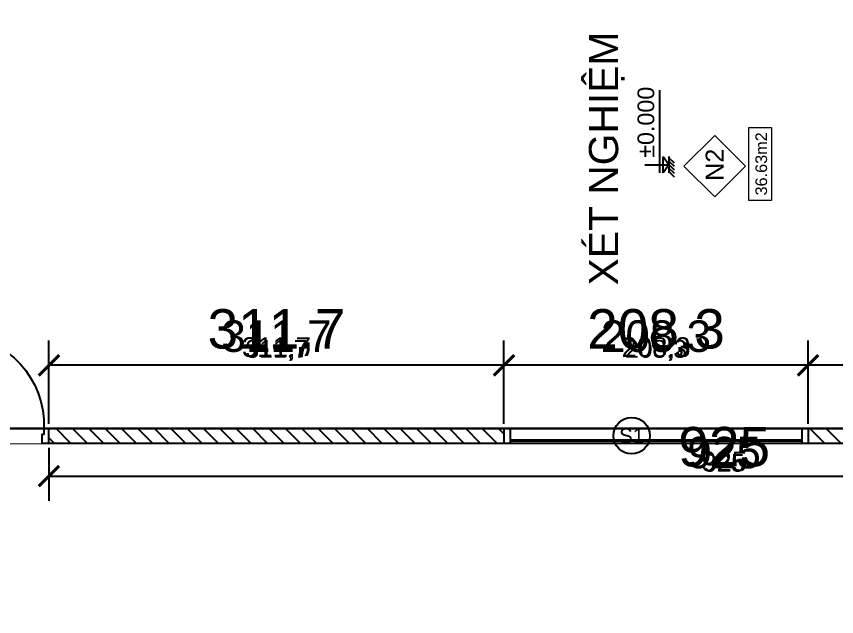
# Model space of a CAD drawing. Header units: millimetres. Extents: x -26398 to 135532, y -376633 to 43268.
# Drawn here: x 16742 to 17304, y -358200 to -357789 of the extents above; entities that cross this region are included whole.
import ezdxf
from ezdxf.enums import TextEntityAlignment as Align

# ---------------------------------------------------------------- set-up
doc = ezdxf.new("R2010")
doc.units = ezdxf.units.MM
for name, color, linetype in [('A-Door', 150, 'Continuous'), ('A5-KICHTHUOC', 251, 'Continuous'), ('cửa', 152, 'Continuous'), ('DIM', 7, 'Continuous'), ('DIM @ 10', 7, 'Continuous'), ('DIM @ 4.5', 7, 'Continuous'), ('DIM @ 5', 7, 'Continuous'), ('DIM @ 8', 7, 'Continuous'), ('NT', 1, 'Continuous'), ('TƯỜNG', 52, 'Continuous')]:
    doc.layers.add(name, color=color, linetype=linetype)
doc.layers.add('A6-GHICHU', color=147, linetype='Continuous', lineweight=20)
doc.styles.add('GHICHU35', font='', dxfattribs={"width": 0.9, "height": 350})
doc.styles.get("Standard").update_dxf_attribs({"font": 'arial.ttf'})
doc.styles.add('TUANH', font='')
doc.styles.get('GHICHU35').set_extended_font_data('VNI-Helve')
doc.styles.get('TUANH').set_extended_font_data('VNI-Helve-Condense', bold=True)
doc.dimstyles.new('SCALE dimmatbang', dxfattribs={"dimscale": 70, "dimtxt": 2.7, "dimasz": 1.4, "dimexe": 1.7, "dimexo": 0.7, "dimtad": 1, "dimtoh": 1, "dimdec": 1, "dimtxsty": 'Standard', "dimblk": 'ARCHTICK', "dimcen": 2.5, "dimclrd": 1, "dimclre": 256, "dimadec": 0, "dimazin": 0, "dimtfac": 1, "dimtdec": 1, "dimtmove": 0, "dimatfit": 3, "dimfxl": 1, "dimarcsym": 0})

# ---------------------------------------------------------------- blocks, each defined once
blk = doc.blocks.new('A$C7DB75F4D')
at = {"layer": 'A-Door'}
for points in [[(625, 740), (625, 660), (665, 660), (665, 740)], [(625, 180), (625, 660), (665, 660), (665, 180)], [(625, 100), (625, 180), (665, 180), (665, 100)], [(35, 100), (35, 60), (50, 60), (50, 50), (50, 0), (0, 0), (0, 100)], [(665, 100), (700, 100), (700, 0), (650, 0), (650, 50), (650, 60), (665, 60)]]:
    blk.add_lwpolyline(points, close=True, dxfattribs=at)
at = {"layer": 'NT', "color": 1}
blk.add_arc((650, 125), 615.5, 92.3278, 182.3278, dxfattribs=at)
blk = doc.blocks.new('CUA (D4)')
blk.add_wipeout([(111639.8, -24571.4), (111640.9, -25321.4), (111742.5, -25321.4), (111742.5, -24571.4)]).dxf.layer = 'TƯỜNG'
blk.add_lwpolyline([(111742.5, -24571.4), (111742.5, -24621.4), (111642.5, -24621.4), (111642.5, -24571.4)], close=True)
at = {"layer": 'cửa', "xscale": -1, "rotation": 270}
blk.add_blockref('A$C7DB75F4D', (111642.5, -25321.4), dxfattribs=at)
blk = doc.blocks.new('1-cote nen')
for p, q in [((-1.8, 267.2), (-1.8, 0)), ((-91.4, 101.9), (827.5, 101.9)), ((-1.8, 0), (-91.4, 62.9)), ((-91.4, 62.9), (87.7, 62.9)), ((89.6, 0), (-91.4, 0)), ((-1.8, 0), (87.7, 62.9)), ((-137.3, -60), (-77.3, 0)), ((-98.7, -60), (-38.7, 0)), ((-60, -60), (0, 0)), ((-21.3, -60), (38.7, 0)), ((17.3, -60), (77.3, 0))]:
    blk.add_line(p, q)
at = {"ltscale": 50, "style": 'GHICHU35', "width": 0.9}
blk.add_attdef('%%P0.000', (75.5, 163.9), '', height=187.5, dxfattribs=at)
blk = doc.blocks.new('s1')
blk.add_wipeout([(90168.7, -108046.2), (90168.7, -108146.2), (92252, -108146.2), (92252, -108046.2)]).dxf.layer = 'TƯỜNG'
for p, q in [((90168.7, -108046.2), (92252, -108046.2)), ((90168.7, -108146.2), (90168.7, -108046.2)), ((90210.3, -108146.2), (90210.3, -108046.2)), ((92210.3, -108146.2), (92210.3, -108046.2)), ((92252, -108146.2), (92252, -108046.2)), ((90168.7, -108146.2), (92252, -108146.2))]:
    blk.add_line(p, q)
at = {"color": 4}
blk.add_lwpolyline([(90210.3, -108061.2), (92210.3, -108061.2), (92210.3, -108066.2), (90210.3, -108066.2)], close=True, dxfattribs=at)
blk = doc.blocks.new('_ArchTick')
at = {"color": 0, "linetype": 'ByBlock', "const_width": 0.15}
blk.add_lwpolyline([(-0.5, -0.5), (0.5, 0.5)], dxfattribs=at)
blk = doc.blocks.new('*D8760')
at = {"layer": 'DEFPOINTS', "color": 0, "transparency": 16777216}
for p in [(15779.6, -358071), (18635.46, -358071), (18635.46, -358071)]:
    blk.add_point(p, dxfattribs=at)
at = {"layer": 'DIM', "color": 1, "lineweight": -2, "transparency": 16777216}
for p, q in [((18635.46, -358071), (18635.46, -358058.4)), ((18635.46, -358058.4), (18646.2, -358058.4)), ((18635.46, -358071), (18635.46, -358077.3))]:
    blk.add_line(p, q, dxfattribs=at)
at = {"layer": 'DIM', "lineweight": -2, "transparency": 16777216}
for p in [(15782.75, -358071), (18638.61, -358071)]:
    blk.add_line(p, (18643.11, -358071), dxfattribs=at)
at = {"layer": 'DIM', "color": 1, "lineweight": -2, "transparency": 16777216, "xscale": 6.3, "yscale": 6.3, "zscale": 6.3}
for rotation in [90, 270]:
    blk.add_blockref('_ArchTick', (18635.46, -358071), dxfattribs=dict(at, rotation=rotation))
at = {"layer": 'DIM', "color": 0, "transparency": 16777216, "insert": (18642.24, -358049.39), "char_height": 12.15, "attachment_point": 5}
blk.add_mtext('0', dxfattribs=at)
blk = doc.blocks.new('*D8761')
at = {"layer": 'DEFPOINTS', "color": 0, "transparency": 16777216}
for p in [(15779.6, -358071), (18635.46, -358071), (18635.46, -358071)]:
    blk.add_point(p, dxfattribs=at)
at = {"layer": 'DIM', "color": 1, "lineweight": -2, "transparency": 16777216}
for p, q in [((18635.46, -358071), (18635.46, -358043)), ((18635.46, -358043), (18659.32, -358043)), ((18635.46, -358071), (18635.46, -358085))]:
    blk.add_line(p, q, dxfattribs=at)
at = {"layer": 'DIM', "lineweight": -2, "transparency": 16777216}
for p in [(15786.6, -358071), (18642.46, -358071)]:
    blk.add_line(p, (18652.46, -358071), dxfattribs=at)
at = {"layer": 'DIM', "color": 1, "lineweight": -2, "transparency": 16777216, "xscale": 14, "yscale": 14, "zscale": 14}
for rotation in [90, 270]:
    blk.add_blockref('_ArchTick', (18635.46, -358071), dxfattribs=dict(at, rotation=rotation))
at = {"layer": 'DIM', "color": 0, "transparency": 16777216, "insert": (18650.52, -358022.97), "char_height": 27, "attachment_point": 5}
blk.add_mtext('0', dxfattribs=at)
blk = doc.blocks.new('*D8762')
at = {"layer": 'DEFPOINTS', "color": 0, "transparency": 16777216}
for p in [(15779.6, -358071), (18635.46, -358071), (18635.46, -358071)]:
    blk.add_point(p, dxfattribs=at)
at = {"layer": 'DIM', "color": 1, "lineweight": -2, "transparency": 16777216}
for p, q in [((18635.46, -358071), (18635.46, -358048.6)), ((18635.46, -358048.6), (18654.55, -358048.6)), ((18635.46, -358071), (18635.46, -358082.2))]:
    blk.add_line(p, q, dxfattribs=at)
at = {"layer": 'DIM', "lineweight": -2, "transparency": 16777216}
for p in [(15785.2, -358071), (18641.06, -358071)]:
    blk.add_line(p, (18649.06, -358071), dxfattribs=at)
at = {"layer": 'DIM', "color": 1, "lineweight": -2, "transparency": 16777216, "xscale": 11.2, "yscale": 11.2, "zscale": 11.2}
for rotation in [90, 270]:
    blk.add_blockref('_ArchTick', (18635.46, -358071), dxfattribs=dict(at, rotation=rotation))
at = {"layer": 'DIM', "color": 0, "transparency": 16777216, "insert": (18647.51, -358032.57), "char_height": 21.6, "attachment_point": 5}
blk.add_mtext('0', dxfattribs=at)
blk = doc.blocks.new('*D8763')
at = {"layer": 'DEFPOINTS', "color": 0, "transparency": 16777216}
for p in [(15779.6, -358071), (18635.46, -358071), (18635.46, -358071)]:
    blk.add_point(p, dxfattribs=at)
at = {"layer": 'DIM', "color": 1, "lineweight": -2, "transparency": 16777216}
for p, q in [((18635.46, -358071), (18635.46, -358057)), ((18635.46, -358057), (18647.39, -358057)), ((18635.46, -358071), (18635.46, -358078))]:
    blk.add_line(p, q, dxfattribs=at)
at = {"layer": 'DIM', "lineweight": -2, "transparency": 16777216}
for p in [(15783.1, -358071), (18638.96, -358071)]:
    blk.add_line(p, (18643.96, -358071), dxfattribs=at)
at = {"layer": 'DIM', "color": 1, "lineweight": -2, "transparency": 16777216, "xscale": 7, "yscale": 7, "zscale": 7}
for rotation in [90, 270]:
    blk.add_blockref('_ArchTick', (18635.46, -358071), dxfattribs=dict(at, rotation=rotation))
at = {"layer": 'DIM', "color": 0, "transparency": 16777216, "insert": (18642.99, -358046.98), "char_height": 13.5, "attachment_point": 5}
blk.add_mtext('0', dxfattribs=at)
blk = doc.blocks.new('*D8712')
at = {"layer": 'DEFPOINTS', "color": 0, "transparency": 16777216}
for p in [(16764.6, -358081), (17689.6, -358081), (17689.6, -358103.66)]:
    blk.add_point(p, dxfattribs=at)
at = {"layer": 'DIM', "lineweight": -2, "transparency": 16777216}
for p, q in [((16764.6, -358084.15), (16764.6, -358111.31)), ((17689.6, -358084.15), (17689.6, -358111.31))]:
    blk.add_line(p, q, dxfattribs=at)
at = {"layer": 'DIM', "color": 1, "lineweight": -2, "transparency": 16777216}
blk.add_line((16764.6, -358103.66), (17689.6, -358103.66), dxfattribs=at)
at = {"layer": 'DIM', "color": 1, "lineweight": -2, "transparency": 16777216, "xscale": 6.3, "yscale": 6.3, "zscale": 6.3, "rotation": 180}
blk.add_blockref('_ArchTick', (16764.6, -358103.66), dxfattribs=at)
at = {"layer": 'DIM', "color": 1, "lineweight": -2, "transparency": 16777216, "xscale": 6.3, "yscale": 6.3, "zscale": 6.3}
blk.add_blockref('_ArchTick', (17689.6, -358103.66), dxfattribs=at)
at = {"layer": 'DIM', "color": 0, "transparency": 16777216, "insert": (17227.1, -358094.65), "char_height": 12.15, "attachment_point": 5}
blk.add_mtext('925', dxfattribs=at)
blk = doc.blocks.new('*D8713')
at = {"layer": 'DEFPOINTS', "color": 0, "transparency": 16777216}
for p in [(16764.6, -358081), (17689.6, -358081), (17689.6, -358103.66)]:
    blk.add_point(p, dxfattribs=at)
at = {"layer": 'DIM', "lineweight": -2, "transparency": 16777216}
for p, q in [((16764.6, -358088), (16764.6, -358120.66)), ((17689.6, -358088), (17689.6, -358120.66))]:
    blk.add_line(p, q, dxfattribs=at)
at = {"layer": 'DIM', "color": 1, "lineweight": -2, "transparency": 16777216}
blk.add_line((16764.6, -358103.66), (17689.6, -358103.66), dxfattribs=at)
at = {"layer": 'DIM', "color": 1, "lineweight": -2, "transparency": 16777216, "xscale": 14, "yscale": 14, "zscale": 14, "rotation": 180}
blk.add_blockref('_ArchTick', (16764.6, -358103.66), dxfattribs=at)
at = {"layer": 'DIM', "color": 1, "lineweight": -2, "transparency": 16777216, "xscale": 14, "yscale": 14, "zscale": 14}
blk.add_blockref('_ArchTick', (17689.6, -358103.66), dxfattribs=at)
at = {"layer": 'DIM', "color": 0, "transparency": 16777216, "insert": (17227.1, -358083.63), "char_height": 27, "attachment_point": 5}
blk.add_mtext('925', dxfattribs=at)
blk = doc.blocks.new('*D8714')
at = {"layer": 'DEFPOINTS', "color": 0, "transparency": 16777216}
for p in [(16764.6, -358081), (17689.6, -358081), (17689.6, -358103.66)]:
    blk.add_point(p, dxfattribs=at)
at = {"layer": 'DIM', "lineweight": -2, "transparency": 16777216}
for p, q in [((16764.6, -358086.6), (16764.6, -358117.26)), ((17689.6, -358086.6), (17689.6, -358117.26))]:
    blk.add_line(p, q, dxfattribs=at)
at = {"layer": 'DIM', "color": 1, "lineweight": -2, "transparency": 16777216}
blk.add_line((16764.6, -358103.66), (17689.6, -358103.66), dxfattribs=at)
at = {"layer": 'DIM', "color": 1, "lineweight": -2, "transparency": 16777216, "xscale": 11.2, "yscale": 11.2, "zscale": 11.2, "rotation": 180}
blk.add_blockref('_ArchTick', (16764.6, -358103.66), dxfattribs=at)
at = {"layer": 'DIM', "color": 1, "lineweight": -2, "transparency": 16777216, "xscale": 11.2, "yscale": 11.2, "zscale": 11.2}
blk.add_blockref('_ArchTick', (17689.6, -358103.66), dxfattribs=at)
at = {"layer": 'DIM', "color": 0, "transparency": 16777216, "insert": (17227.1, -358087.64), "char_height": 21.6, "attachment_point": 5}
blk.add_mtext('925', dxfattribs=at)
blk = doc.blocks.new('*D8715')
at = {"layer": 'DEFPOINTS', "color": 0, "transparency": 16777216}
for p in [(16764.6, -358081), (17689.6, -358081), (17689.6, -358103.66)]:
    blk.add_point(p, dxfattribs=at)
at = {"layer": 'DIM', "lineweight": -2, "transparency": 16777216}
for p, q in [((16764.6, -358084.5), (16764.6, -358112.16)), ((17689.6, -358084.5), (17689.6, -358112.16))]:
    blk.add_line(p, q, dxfattribs=at)
at = {"layer": 'DIM', "color": 1, "lineweight": -2, "transparency": 16777216}
blk.add_line((16764.6, -358103.66), (17689.6, -358103.66), dxfattribs=at)
at = {"layer": 'DIM', "color": 1, "lineweight": -2, "transparency": 16777216, "xscale": 7, "yscale": 7, "zscale": 7, "rotation": 180}
blk.add_blockref('_ArchTick', (16764.6, -358103.66), dxfattribs=at)
at = {"layer": 'DIM', "color": 1, "lineweight": -2, "transparency": 16777216, "xscale": 7, "yscale": 7, "zscale": 7}
blk.add_blockref('_ArchTick', (17689.6, -358103.66), dxfattribs=at)
at = {"layer": 'DIM', "color": 0, "transparency": 16777216, "insert": (17227.1, -358093.65), "char_height": 13.5, "attachment_point": 5}
blk.add_mtext('925', dxfattribs=at)
blk = doc.blocks.new('*D8736')
at = {"layer": 'DEFPOINTS', "color": 0, "transparency": 16777216}
for p in [(17284.6, -358027.72), (17284.6, -358071), (17679.6, -358071)]:
    blk.add_point(p, dxfattribs=at)
at = {"layer": 'DIM', "lineweight": -2, "transparency": 16777216}
for p, q in [((17284.6, -358067.85), (17284.6, -358020.07)), ((17679.6, -358067.85), (17679.6, -358020.07))]:
    blk.add_line(p, q, dxfattribs=at)
at = {"layer": 'DIM', "color": 1, "lineweight": -2, "transparency": 16777216}
blk.add_line((17679.6, -358027.72), (17284.6, -358027.72), dxfattribs=at)
at = {"layer": 'DIM', "color": 1, "lineweight": -2, "transparency": 16777216, "xscale": 6.3, "yscale": 6.3, "zscale": 6.3, "rotation": 180}
blk.add_blockref('_ArchTick', (17284.6, -358027.72), dxfattribs=at)
at = {"layer": 'DIM', "color": 1, "lineweight": -2, "transparency": 16777216, "xscale": 6.3, "yscale": 6.3, "zscale": 6.3}
blk.add_blockref('_ArchTick', (17679.6, -358027.72), dxfattribs=at)
at = {"layer": 'DIM', "color": 0, "transparency": 16777216, "insert": (17482.1, -358018.7), "char_height": 12.15, "attachment_point": 5}
blk.add_mtext('395', dxfattribs=at)
blk = doc.blocks.new('*D8737')
at = {"layer": 'DEFPOINTS', "color": 0, "transparency": 16777216}
for p in [(17284.6, -358027.72), (17284.6, -358071), (17679.6, -358071)]:
    blk.add_point(p, dxfattribs=at)
at = {"layer": 'DIM', "lineweight": -2, "transparency": 16777216}
for p, q in [((17284.6, -358064), (17284.6, -358010.72)), ((17679.6, -358064), (17679.6, -358010.72))]:
    blk.add_line(p, q, dxfattribs=at)
at = {"layer": 'DIM', "color": 1, "lineweight": -2, "transparency": 16777216}
blk.add_line((17679.6, -358027.72), (17284.6, -358027.72), dxfattribs=at)
at = {"layer": 'DIM', "color": 1, "lineweight": -2, "transparency": 16777216, "xscale": 14, "yscale": 14, "zscale": 14, "rotation": 180}
blk.add_blockref('_ArchTick', (17284.6, -358027.72), dxfattribs=at)
at = {"layer": 'DIM', "color": 1, "lineweight": -2, "transparency": 16777216, "xscale": 14, "yscale": 14, "zscale": 14}
blk.add_blockref('_ArchTick', (17679.6, -358027.72), dxfattribs=at)
at = {"layer": 'DIM', "color": 0, "transparency": 16777216, "insert": (17482.1, -358007.67), "char_height": 27, "attachment_point": 5}
blk.add_mtext('395', dxfattribs=at)
blk = doc.blocks.new('*D8738')
at = {"layer": 'DEFPOINTS', "color": 0, "transparency": 16777216}
for p in [(17284.6, -358027.72), (17284.6, -358071), (17679.6, -358071)]:
    blk.add_point(p, dxfattribs=at)
at = {"layer": 'DIM', "lineweight": -2, "transparency": 16777216}
for p, q in [((17284.6, -358065.4), (17284.6, -358014.12)), ((17679.6, -358065.4), (17679.6, -358014.12))]:
    blk.add_line(p, q, dxfattribs=at)
at = {"layer": 'DIM', "color": 1, "lineweight": -2, "transparency": 16777216}
blk.add_line((17679.6, -358027.72), (17284.6, -358027.72), dxfattribs=at)
at = {"layer": 'DIM', "color": 1, "lineweight": -2, "transparency": 16777216, "xscale": 11.2, "yscale": 11.2, "zscale": 11.2, "rotation": 180}
blk.add_blockref('_ArchTick', (17284.6, -358027.72), dxfattribs=at)
at = {"layer": 'DIM', "color": 1, "lineweight": -2, "transparency": 16777216, "xscale": 11.2, "yscale": 11.2, "zscale": 11.2}
blk.add_blockref('_ArchTick', (17679.6, -358027.72), dxfattribs=at)
at = {"layer": 'DIM', "color": 0, "transparency": 16777216, "insert": (17482.1, -358011.68), "char_height": 21.6, "attachment_point": 5}
blk.add_mtext('395', dxfattribs=at)
blk = doc.blocks.new('*D8739')
at = {"layer": 'DEFPOINTS', "color": 0, "transparency": 16777216}
for p in [(17284.6, -358027.72), (17284.6, -358071), (17679.6, -358071)]:
    blk.add_point(p, dxfattribs=at)
at = {"layer": 'DIM', "lineweight": -2, "transparency": 16777216}
for p, q in [((17284.6, -358067.5), (17284.6, -358019.22)), ((17679.6, -358067.5), (17679.6, -358019.22))]:
    blk.add_line(p, q, dxfattribs=at)
at = {"layer": 'DIM', "color": 1, "lineweight": -2, "transparency": 16777216}
blk.add_line((17679.6, -358027.72), (17284.6, -358027.72), dxfattribs=at)
at = {"layer": 'DIM', "color": 1, "lineweight": -2, "transparency": 16777216, "xscale": 7, "yscale": 7, "zscale": 7, "rotation": 180}
blk.add_blockref('_ArchTick', (17284.6, -358027.72), dxfattribs=at)
at = {"layer": 'DIM', "color": 1, "lineweight": -2, "transparency": 16777216, "xscale": 7, "yscale": 7, "zscale": 7}
blk.add_blockref('_ArchTick', (17679.6, -358027.72), dxfattribs=at)
at = {"layer": 'DIM', "color": 0, "transparency": 16777216, "insert": (17482.1, -358017.7), "char_height": 13.5, "attachment_point": 5}
blk.add_mtext('395', dxfattribs=at)
blk = doc.blocks.new('*D8740')
at = {"layer": 'DEFPOINTS', "color": 0, "transparency": 16777216}
for p in [(17076.26, -358027.72), (17076.26, -358071), (17284.6, -358071)]:
    blk.add_point(p, dxfattribs=at)
at = {"layer": 'DIM', "lineweight": -2, "transparency": 16777216}
for p, q in [((17076.26, -358067.85), (17076.26, -358020.07)), ((17284.6, -358067.85), (17284.6, -358020.07))]:
    blk.add_line(p, q, dxfattribs=at)
at = {"layer": 'DIM', "color": 1, "lineweight": -2, "transparency": 16777216}
blk.add_line((17284.6, -358027.72), (17076.26, -358027.72), dxfattribs=at)
at = {"layer": 'DIM', "color": 1, "lineweight": -2, "transparency": 16777216, "xscale": 6.3, "yscale": 6.3, "zscale": 6.3, "rotation": 180}
blk.add_blockref('_ArchTick', (17076.26, -358027.72), dxfattribs=at)
at = {"layer": 'DIM', "color": 1, "lineweight": -2, "transparency": 16777216, "xscale": 6.3, "yscale": 6.3, "zscale": 6.3}
blk.add_blockref('_ArchTick', (17284.6, -358027.72), dxfattribs=at)
at = {"layer": 'DIM', "color": 0, "transparency": 16777216, "insert": (17180.43, -358017.6), "char_height": 12.15, "attachment_point": 5}
blk.add_mtext('208,3', dxfattribs=at)
blk = doc.blocks.new('*D8741')
at = {"layer": 'DEFPOINTS', "color": 0, "transparency": 16777216}
for p in [(17076.26, -358027.72), (17076.26, -358071), (17284.6, -358071)]:
    blk.add_point(p, dxfattribs=at)
at = {"layer": 'DIM', "lineweight": -2, "transparency": 16777216}
for p, q in [((17076.26, -358064), (17076.26, -358010.72)), ((17284.6, -358064), (17284.6, -358010.72))]:
    blk.add_line(p, q, dxfattribs=at)
at = {"layer": 'DIM', "color": 1, "lineweight": -2, "transparency": 16777216}
blk.add_line((17284.6, -358027.72), (17076.26, -358027.72), dxfattribs=at)
at = {"layer": 'DIM', "color": 1, "lineweight": -2, "transparency": 16777216, "xscale": 14, "yscale": 14, "zscale": 14, "rotation": 180}
blk.add_blockref('_ArchTick', (17076.26, -358027.72), dxfattribs=at)
at = {"layer": 'DIM', "color": 1, "lineweight": -2, "transparency": 16777216, "xscale": 14, "yscale": 14, "zscale": 14}
blk.add_blockref('_ArchTick', (17284.6, -358027.72), dxfattribs=at)
at = {"layer": 'DIM', "color": 0, "transparency": 16777216, "insert": (17180.43, -358005.24), "char_height": 27, "attachment_point": 5}
blk.add_mtext('208,3', dxfattribs=at)
blk = doc.blocks.new('*D8742')
at = {"layer": 'DEFPOINTS', "color": 0, "transparency": 16777216}
for p in [(17076.26, -358027.72), (17076.26, -358071), (17284.6, -358071)]:
    blk.add_point(p, dxfattribs=at)
at = {"layer": 'DIM', "lineweight": -2, "transparency": 16777216}
for p, q in [((17076.26, -358065.4), (17076.26, -358014.12)), ((17284.6, -358065.4), (17284.6, -358014.12))]:
    blk.add_line(p, q, dxfattribs=at)
at = {"layer": 'DIM', "color": 1, "lineweight": -2, "transparency": 16777216}
blk.add_line((17284.6, -358027.72), (17076.26, -358027.72), dxfattribs=at)
at = {"layer": 'DIM', "color": 1, "lineweight": -2, "transparency": 16777216, "xscale": 11.2, "yscale": 11.2, "zscale": 11.2, "rotation": 180}
blk.add_blockref('_ArchTick', (17076.26, -358027.72), dxfattribs=at)
at = {"layer": 'DIM', "color": 1, "lineweight": -2, "transparency": 16777216, "xscale": 11.2, "yscale": 11.2, "zscale": 11.2}
blk.add_blockref('_ArchTick', (17284.6, -358027.72), dxfattribs=at)
at = {"layer": 'DIM', "color": 0, "transparency": 16777216, "insert": (17180.43, -358009.74), "char_height": 21.6, "attachment_point": 5}
blk.add_mtext('208,3', dxfattribs=at)
blk = doc.blocks.new('*D8743')
at = {"layer": 'DEFPOINTS', "color": 0, "transparency": 16777216}
for p in [(17076.26, -358027.72), (17076.26, -358071), (17284.6, -358071)]:
    blk.add_point(p, dxfattribs=at)
at = {"layer": 'DIM', "lineweight": -2, "transparency": 16777216}
for p, q in [((17076.26, -358067.5), (17076.26, -358019.22)), ((17284.6, -358067.5), (17284.6, -358019.22))]:
    blk.add_line(p, q, dxfattribs=at)
at = {"layer": 'DIM', "color": 1, "lineweight": -2, "transparency": 16777216}
blk.add_line((17284.6, -358027.72), (17076.26, -358027.72), dxfattribs=at)
at = {"layer": 'DIM', "color": 1, "lineweight": -2, "transparency": 16777216, "xscale": 7, "yscale": 7, "zscale": 7, "rotation": 180}
blk.add_blockref('_ArchTick', (17076.26, -358027.72), dxfattribs=at)
at = {"layer": 'DIM', "color": 1, "lineweight": -2, "transparency": 16777216, "xscale": 7, "yscale": 7, "zscale": 7}
blk.add_blockref('_ArchTick', (17284.6, -358027.72), dxfattribs=at)
at = {"layer": 'DIM', "color": 0, "transparency": 16777216, "insert": (17180.43, -358016.48), "char_height": 13.5, "attachment_point": 5}
blk.add_mtext('208,3', dxfattribs=at)
blk = doc.blocks.new('*D8744')
at = {"layer": 'DEFPOINTS', "color": 0, "transparency": 16777216}
for p in [(16764.6, -358027.72), (16764.6, -358071), (17076.26, -358071)]:
    blk.add_point(p, dxfattribs=at)
at = {"layer": 'DIM', "lineweight": -2, "transparency": 16777216}
for p, q in [((16764.6, -358067.85), (16764.6, -358020.07)), ((17076.26, -358067.85), (17076.26, -358020.07))]:
    blk.add_line(p, q, dxfattribs=at)
at = {"layer": 'DIM', "color": 1, "lineweight": -2, "transparency": 16777216}
blk.add_line((17076.26, -358027.72), (16764.6, -358027.72), dxfattribs=at)
at = {"layer": 'DIM', "color": 1, "lineweight": -2, "transparency": 16777216, "xscale": 6.3, "yscale": 6.3, "zscale": 6.3, "rotation": 180}
blk.add_blockref('_ArchTick', (16764.6, -358027.72), dxfattribs=at)
at = {"layer": 'DIM', "color": 1, "lineweight": -2, "transparency": 16777216, "xscale": 6.3, "yscale": 6.3, "zscale": 6.3}
blk.add_blockref('_ArchTick', (17076.26, -358027.72), dxfattribs=at)
at = {"layer": 'DIM', "color": 0, "transparency": 16777216, "insert": (16920.43, -358017.6), "char_height": 12.15, "attachment_point": 5}
blk.add_mtext('311,7', dxfattribs=at)
blk = doc.blocks.new('*D8745')
at = {"layer": 'DEFPOINTS', "color": 0, "transparency": 16777216}
for p in [(16764.6, -358027.72), (16764.6, -358071), (17076.26, -358071)]:
    blk.add_point(p, dxfattribs=at)
at = {"layer": 'DIM', "lineweight": -2, "transparency": 16777216}
for p, q in [((16764.6, -358064), (16764.6, -358010.72)), ((17076.26, -358064), (17076.26, -358010.72))]:
    blk.add_line(p, q, dxfattribs=at)
at = {"layer": 'DIM', "color": 1, "lineweight": -2, "transparency": 16777216}
blk.add_line((17076.26, -358027.72), (16764.6, -358027.72), dxfattribs=at)
at = {"layer": 'DIM', "color": 1, "lineweight": -2, "transparency": 16777216, "xscale": 14, "yscale": 14, "zscale": 14, "rotation": 180}
blk.add_blockref('_ArchTick', (16764.6, -358027.72), dxfattribs=at)
at = {"layer": 'DIM', "color": 1, "lineweight": -2, "transparency": 16777216, "xscale": 14, "yscale": 14, "zscale": 14}
blk.add_blockref('_ArchTick', (17076.26, -358027.72), dxfattribs=at)
at = {"layer": 'DIM', "color": 0, "transparency": 16777216, "insert": (16920.43, -358005.24), "char_height": 27, "attachment_point": 5}
blk.add_mtext('311,7', dxfattribs=at)
blk = doc.blocks.new('*D8746')
at = {"layer": 'DEFPOINTS', "color": 0, "transparency": 16777216}
for p in [(16764.6, -358027.72), (16764.6, -358071), (17076.26, -358071)]:
    blk.add_point(p, dxfattribs=at)
at = {"layer": 'DIM', "lineweight": -2, "transparency": 16777216}
for p, q in [((16764.6, -358065.4), (16764.6, -358014.12)), ((17076.26, -358065.4), (17076.26, -358014.12))]:
    blk.add_line(p, q, dxfattribs=at)
at = {"layer": 'DIM', "color": 1, "lineweight": -2, "transparency": 16777216}
blk.add_line((17076.26, -358027.72), (16764.6, -358027.72), dxfattribs=at)
at = {"layer": 'DIM', "color": 1, "lineweight": -2, "transparency": 16777216, "xscale": 11.2, "yscale": 11.2, "zscale": 11.2, "rotation": 180}
blk.add_blockref('_ArchTick', (16764.6, -358027.72), dxfattribs=at)
at = {"layer": 'DIM', "color": 1, "lineweight": -2, "transparency": 16777216, "xscale": 11.2, "yscale": 11.2, "zscale": 11.2}
blk.add_blockref('_ArchTick', (17076.26, -358027.72), dxfattribs=at)
at = {"layer": 'DIM', "color": 0, "transparency": 16777216, "insert": (16920.43, -358009.74), "char_height": 21.6, "attachment_point": 5}
blk.add_mtext('311,7', dxfattribs=at)
blk = doc.blocks.new('*D8747')
at = {"layer": 'DEFPOINTS', "color": 0, "transparency": 16777216}
for p in [(16764.6, -358027.72), (16764.6, -358071), (17076.26, -358071)]:
    blk.add_point(p, dxfattribs=at)
at = {"layer": 'DIM', "lineweight": -2, "transparency": 16777216}
for p, q in [((16764.6, -358067.5), (16764.6, -358019.22)), ((17076.26, -358067.5), (17076.26, -358019.22))]:
    blk.add_line(p, q, dxfattribs=at)
at = {"layer": 'DIM', "color": 1, "lineweight": -2, "transparency": 16777216}
blk.add_line((17076.26, -358027.72), (16764.6, -358027.72), dxfattribs=at)
at = {"layer": 'DIM', "color": 1, "lineweight": -2, "transparency": 16777216, "xscale": 7, "yscale": 7, "zscale": 7, "rotation": 180}
blk.add_blockref('_ArchTick', (16764.6, -358027.72), dxfattribs=at)
at = {"layer": 'DIM', "color": 1, "lineweight": -2, "transparency": 16777216, "xscale": 7, "yscale": 7, "zscale": 7}
blk.add_blockref('_ArchTick', (17076.26, -358027.72), dxfattribs=at)
at = {"layer": 'DIM', "color": 0, "transparency": 16777216, "insert": (16920.43, -358016.48), "char_height": 13.5, "attachment_point": 5}
blk.add_mtext('311,7', dxfattribs=at)
blk = doc.blocks.new('*U9394')
at = {"layer": 'DIM @ 10'}
dim = blk.add_linear_dim(base=(18635.46389575, -358071.00197312), p1=(18635.46389575, -358071.00197312), p2=(15779.59783149, -358071.00197312), angle=90, dimstyle='SCALE dimmatbang', override={"dimscale": 10, "dimtix": 0, "dimtofl": 1, "dimtmove": 0, "dimatfit": 3}, dxfattribs=at)
dim.commit()
dim.dimension.update_dxf_attribs({"geometry": '*D8761', "text_midpoint": (18650.51744281, -358022.96650245)})
at = {"layer": 'DIM @ 4.5'}
dim = blk.add_linear_dim(base=(18635.46389575, -358071.00197312), p1=(18635.46389575, -358071.00197312), p2=(15779.59783149, -358071.00197312), angle=90, dimstyle='SCALE dimmatbang', override={"dimscale": 4.5, "dimtix": 0, "dimtofl": 1, "dimtmove": 0, "dimatfit": 3}, dxfattribs=at)
dim.commit()
dim.dimension.update_dxf_attribs({"geometry": '*D8760', "text_midpoint": (18642.23799193, -358049.38601132)})
at = {"layer": 'DIM @ 5'}
dim = blk.add_linear_dim(base=(18635.46389575, -358071.00197312), p1=(18635.46389575, -358071.00197312), p2=(15779.59783149, -358071.00197312), angle=90, dimstyle='SCALE dimmatbang', override={"dimscale": 5, "dimtix": 0, "dimtofl": 1, "dimtmove": 0, "dimatfit": 3}, dxfattribs=at)
dim.commit()
dim.dimension.update_dxf_attribs({"geometry": '*D8763', "text_midpoint": (18642.99066928, -358046.98423778)})
at = {"layer": 'DIM @ 8'}
dim = blk.add_linear_dim(base=(18635.46389575, -358071.00197312), p1=(18635.46389575, -358071.00197312), p2=(15779.59783149, -358071.00197312), angle=90, dimstyle='SCALE dimmatbang', override={"dimscale": 8, "dimtix": 0, "dimtofl": 1, "dimtmove": 0, "dimatfit": 3}, dxfattribs=at)
dim.commit()
dim.dimension.update_dxf_attribs({"geometry": '*D8762', "text_midpoint": (18647.5067334, -358032.57359658)})
blk = doc.blocks.new('*U9422')
at = {"layer": 'DIM @ 10'}
dim = blk.add_linear_dim(base=(17689.6, -358103.66), p1=(16764.6, -358081), p2=(17689.6, -358081), angle=180, dimstyle='SCALE dimmatbang', override={"dimscale": 10, "dimtix": 0, "dimtofl": 1, "dimtmove": 0, "dimatfit": 3}, dxfattribs=at)
dim.commit()
dim.dimension.update_dxf_attribs({"geometry": '*D8713', "text_midpoint": (17227.1, -358083.63)})
at = {"layer": 'DIM @ 4.5'}
dim = blk.add_linear_dim(base=(17689.6, -358103.66), p1=(16764.6, -358081), p2=(17689.6, -358081), angle=180, dimstyle='SCALE dimmatbang', override={"dimscale": 4.5, "dimtix": 0, "dimtofl": 1, "dimtmove": 0, "dimatfit": 3}, dxfattribs=at)
dim.commit()
dim.dimension.update_dxf_attribs({"geometry": '*D8712', "text_midpoint": (17227.1, -358094.65)})
at = {"layer": 'DIM @ 5'}
dim = blk.add_linear_dim(base=(17689.6, -358103.66), p1=(16764.6, -358081), p2=(17689.6, -358081), angle=180, dimstyle='SCALE dimmatbang', override={"dimscale": 5, "dimtix": 0, "dimtofl": 1, "dimtmove": 0, "dimatfit": 3}, dxfattribs=at)
dim.commit()
dim.dimension.update_dxf_attribs({"geometry": '*D8715', "text_midpoint": (17227.1, -358093.65)})
at = {"layer": 'DIM @ 8'}
dim = blk.add_linear_dim(base=(17689.6, -358103.66), p1=(16764.6, -358081), p2=(17689.6, -358081), angle=180, dimstyle='SCALE dimmatbang', override={"dimscale": 8, "dimtix": 0, "dimtofl": 1, "dimtmove": 0, "dimatfit": 3}, dxfattribs=at)
dim.commit()
dim.dimension.update_dxf_attribs({"geometry": '*D8714', "text_midpoint": (17227.1, -358087.64)})
blk = doc.blocks.new('*U9428')
at = {"layer": 'DIM @ 10'}
dim = blk.add_linear_dim(base=(17284.6, -358027.72), p1=(17679.6, -358071), p2=(17284.6, -358071), angle=180, dimstyle='SCALE dimmatbang', override={"dimscale": 10, "dimtix": 0, "dimtofl": 1, "dimtmove": 0, "dimatfit": 3}, dxfattribs=at)
dim.commit()
dim.dimension.update_dxf_attribs({"geometry": '*D8737', "text_midpoint": (17482.1, -358007.67)})
at = {"layer": 'DIM @ 4.5'}
dim = blk.add_linear_dim(base=(17284.6, -358027.72), p1=(17679.6, -358071), p2=(17284.6, -358071), angle=180, dimstyle='SCALE dimmatbang', override={"dimscale": 4.5, "dimtix": 0, "dimtofl": 1, "dimtmove": 0, "dimatfit": 3}, dxfattribs=at)
dim.commit()
dim.dimension.update_dxf_attribs({"geometry": '*D8736', "text_midpoint": (17482.1, -358018.7)})
at = {"layer": 'DIM @ 5'}
dim = blk.add_linear_dim(base=(17284.6, -358027.72), p1=(17679.6, -358071), p2=(17284.6, -358071), angle=180, dimstyle='SCALE dimmatbang', override={"dimscale": 5, "dimtix": 0, "dimtofl": 1, "dimtmove": 0, "dimatfit": 3}, dxfattribs=at)
dim.commit()
dim.dimension.update_dxf_attribs({"geometry": '*D8739', "text_midpoint": (17482.1, -358017.7)})
at = {"layer": 'DIM @ 8'}
dim = blk.add_linear_dim(base=(17284.6, -358027.72), p1=(17679.6, -358071), p2=(17284.6, -358071), angle=180, dimstyle='SCALE dimmatbang', override={"dimscale": 8, "dimtix": 0, "dimtofl": 1, "dimtmove": 0, "dimatfit": 3}, dxfattribs=at)
dim.commit()
dim.dimension.update_dxf_attribs({"geometry": '*D8738', "text_midpoint": (17482.1, -358011.68)})
blk = doc.blocks.new('*U9429')
at = {"layer": 'DIM @ 10'}
dim = blk.add_linear_dim(base=(17076.26, -358027.72), p1=(17284.6, -358071), p2=(17076.26, -358071), angle=180, dimstyle='SCALE dimmatbang', override={"dimscale": 10, "dimtix": 0, "dimtofl": 1, "dimtmove": 0, "dimatfit": 3}, dxfattribs=at)
dim.commit()
dim.dimension.update_dxf_attribs({"geometry": '*D8741', "text_midpoint": (17180.43, -358005.24)})
at = {"layer": 'DIM @ 4.5'}
dim = blk.add_linear_dim(base=(17076.26, -358027.72), p1=(17284.6, -358071), p2=(17076.26, -358071), angle=180, dimstyle='SCALE dimmatbang', override={"dimscale": 4.5, "dimtix": 0, "dimtofl": 1, "dimtmove": 0, "dimatfit": 3}, dxfattribs=at)
dim.commit()
dim.dimension.update_dxf_attribs({"geometry": '*D8740', "text_midpoint": (17180.43, -358017.6)})
at = {"layer": 'DIM @ 5'}
dim = blk.add_linear_dim(base=(17076.26, -358027.72), p1=(17284.6, -358071), p2=(17076.26, -358071), angle=180, dimstyle='SCALE dimmatbang', override={"dimscale": 5, "dimtix": 0, "dimtofl": 1, "dimtmove": 0, "dimatfit": 3}, dxfattribs=at)
dim.commit()
dim.dimension.update_dxf_attribs({"geometry": '*D8743', "text_midpoint": (17180.43, -358016.48)})
at = {"layer": 'DIM @ 8'}
dim = blk.add_linear_dim(base=(17076.26, -358027.72), p1=(17284.6, -358071), p2=(17076.26, -358071), angle=180, dimstyle='SCALE dimmatbang', override={"dimscale": 8, "dimtix": 0, "dimtofl": 1, "dimtmove": 0, "dimatfit": 3}, dxfattribs=at)
dim.commit()
dim.dimension.update_dxf_attribs({"geometry": '*D8742', "text_midpoint": (17180.43, -358009.74)})
blk = doc.blocks.new('*U9430')
at = {"layer": 'DIM @ 10'}
dim = blk.add_linear_dim(base=(16764.6, -358027.72), p1=(17076.26, -358071), p2=(16764.6, -358071), angle=180, dimstyle='SCALE dimmatbang', override={"dimscale": 10, "dimtix": 0, "dimtofl": 1, "dimtmove": 0, "dimatfit": 3}, dxfattribs=at)
dim.commit()
dim.dimension.update_dxf_attribs({"geometry": '*D8745', "text_midpoint": (16920.43, -358005.24)})
at = {"layer": 'DIM @ 4.5'}
dim = blk.add_linear_dim(base=(16764.6, -358027.72), p1=(17076.26, -358071), p2=(16764.6, -358071), angle=180, dimstyle='SCALE dimmatbang', override={"dimscale": 4.5, "dimtix": 0, "dimtofl": 1, "dimtmove": 0, "dimatfit": 3}, dxfattribs=at)
dim.commit()
dim.dimension.update_dxf_attribs({"geometry": '*D8744', "text_midpoint": (16920.43, -358017.6)})
at = {"layer": 'DIM @ 5'}
dim = blk.add_linear_dim(base=(16764.6, -358027.72), p1=(17076.26, -358071), p2=(16764.6, -358071), angle=180, dimstyle='SCALE dimmatbang', override={"dimscale": 5, "dimtix": 0, "dimtofl": 1, "dimtmove": 0, "dimatfit": 3}, dxfattribs=at)
dim.commit()
dim.dimension.update_dxf_attribs({"geometry": '*D8747', "text_midpoint": (16920.43, -358016.48)})
at = {"layer": 'DIM @ 8'}
dim = blk.add_linear_dim(base=(16764.6, -358027.72), p1=(17076.26, -358071), p2=(16764.6, -358071), angle=180, dimstyle='SCALE dimmatbang', override={"dimscale": 8, "dimtix": 0, "dimtofl": 1, "dimtmove": 0, "dimatfit": 3}, dxfattribs=at)
dim.commit()
dim.dimension.update_dxf_attribs({"geometry": '*D8746', "text_midpoint": (16920.43, -358009.74)})

msp = doc.modelspace()

# ---------------------------------------------------------------- hatches: boundary and pattern name
at = {"layer": 'TƯỜNG'}
h = msp.add_hatch(dxfattribs=at)
h.set_pattern_fill('ANSI31', color=256, scale=2.5, angle=90)
h.set_pattern_definition([(135, (13712.819, -369068.479), (-5.61266, -5.61266), [])])
h.paths.add_polyline_path([(16079.6, -358281), (16079.6, -358661), (16089.6, -358661), (16089.6, -358291), (16674.6, -358291), (16674.6, -358661), (16684.6, -358661), (16684.6, -358291), (16974.6, -358291), (16974.6, -358661), (16984.6, -358661), (16984.6, -358291), (17274.6, -358291), (17274.6, -358661), (17284.6, -358661), (17284.6, -358291), (18069.6, -358291), (18069.6, -358661), (18079.6, -358661), (18079.6, -358291), (18659.6, -358291), (18659.6, -358281), (18079.6, -358281), (16679.6, -358281)], flags=17)
h.paths.add_polyline_path([(16689.6, -358071), (16689.6, -357701), (16679.6, -357701), (16679.6, -358071), (16089.6, -358071), (16089.6, -357701), (16079.6, -357701), (16079.6, -358081), (16679.6, -358081), (17679.6, -358081), (18659.6, -358081), (18659.6, -358071), (17689.6, -358071), (17689.6, -357701), (17679.6, -357701), (17679.6, -358071)], flags=17)
h.paths.add_polyline_path([(15799.6, -358661), (15799.6, -358681), (18679.6, -358681), (18679.6, -357681), (15779.6, -357681), (15779.6, -358661), (15799.6, -358661), (15799.6, -357701), (18659.6, -357701), (18659.6, -358661)])
h.paths.add_polyline_path([(15779.6, -358661), (15779.6, -358681), (15799.6, -358681), (15799.6, -358661)], flags=17)

# ---------------------------------------------------------------- linework, layer by layer
at = {"layer": 'A6-GHICHU', "ltscale": 0.5}
for points in [[(17244.05, -357914.92), (17244.05, -357864.81), (17259.5, -357864.81), (17259.5, -357914.92)], [(17241.64, -357891.28), (17220.62, -357870.27), (17199.6, -357891.28), (17220.62, -357912.3)]]:
    msp.add_lwpolyline(points, close=True, dxfattribs=at)
at = {"layer": 'TƯỜNG'}
msp.add_lwpolyline([(16679.6, -357701), (16679.6, -358071), (16089.6, -358071), (16089.6, -357701), (16079.6, -357701), (16079.6, -358081), (16679.6, -358081), (17679.6, -358081), (18659.6, -358081), (18659.6, -358071), (17689.6, -358071), (17689.6, -357701), (17679.6, -357701), (17679.6, -358071), (16689.6, -358071), (16689.6, -357701)], close=True, dxfattribs=at)

# ---------------------------------------------------------------- block references
at = {"layer": 'A5-KICHTHUOC', "ltscale": 0.5}
ref = msp.add_blockref('1-cote nen', (17189.33, -357890.26), dxfattribs=dict(at, xscale=0.06173531862781494, yscale=0.06173531862781494, zscale=0.06173531862781494, rotation=90))
ref.add_attrib('%%P0.000', '%%P0.000', (17179.21, -357885.6), dxfattribs={"layer": '0', "color": 4, "ltscale": 50, "height": 11.432, "rotation": 90})

# ---------------------------------------------------------------- texts
msp.add_text('XÉT NGHIỆM', height=20, rotation=90).set_placement((17144.5, -357886.07), align=Align.MIDDLE_CENTER)
at = {"layer": 'A6-GHICHU', "ltscale": 0.5, "attachment_point": 5, "rotation": 90, "style": 'TUANH'}
for s, insert, char_height in [('{\\fArial|b0|i0|c163|p34;36\\fArial|b0|i0|c0|p34;.\\fArial|b0|i0|c163|p34;63\\fArial|b0|i0|c0|p34;m2}', (17252.57, -357889.73), 7.9559), ('{\\fArial|b0|i0|c0|p34;N2}', (17220.6, -357890.35), 12.3835)]:
    msp.add_mtext(s, dxfattribs=dict(at, insert=insert, char_height=char_height))

# ---------------------------------------------------------------- next in the draw order: block references
at = {"layer": 'TƯỜNG', "yscale": 0.1, "zscale": 0.1}
for name, p, xscale, rotation in [('CUA (D4)', (14232.46, -369245.25), 0.1, 90), ('s1', (8059.4, -368885.63), -0.1, 180)]:
    msp.add_blockref(name, p, dxfattribs=dict(at, xscale=xscale, rotation=rotation))

# ---------------------------------------------------------------- next in the draw order: linework, layer by layer
msp.add_circle((17163.73, -358075.94), 12.52)

# ---------------------------------------------------------------- next in the draw order: block references
at = {"layer": 'DIM'}
for name in ['*U9430', '*U9429', '*U9428', '*U9394', '*U9422']:
    msp.add_blockref(name, (0, 0), dxfattribs=at)

# ---------------------------------------------------------------- next in the draw order: texts
at = {"layer": 'TƯỜNG'}
msp.add_text('S1', height=10.015, dxfattribs=at).set_placement((17163.73, -358075.94), align=Align.MIDDLE_CENTER)

doc.saveas('drawing.dxf')
